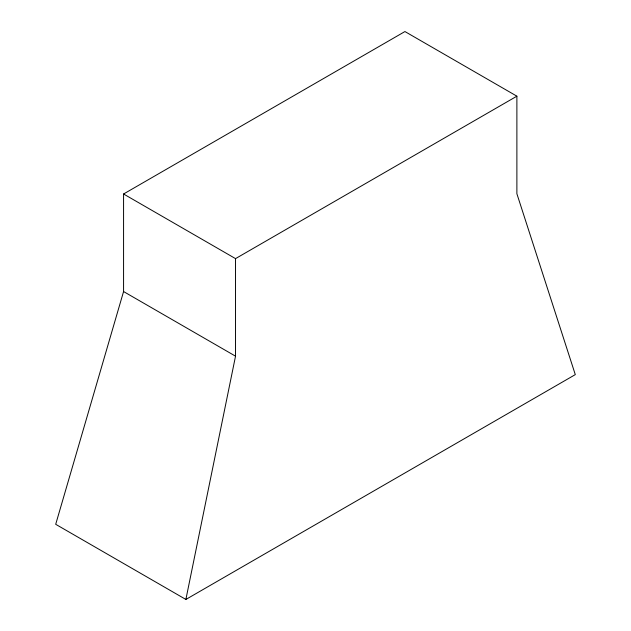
<?xml version="1.0" encoding="UTF-8"?>
<svg xmlns="http://www.w3.org/2000/svg" width="631" height="631" viewBox="0 0 631 631"><rect width="100%" height="100%" fill="white"/><g stroke="black" fill="none" stroke-linecap="round" stroke-linejoin="round"><path stroke-width="0.95" d="M185.877 599.45L235.529 356.176L235.529 258.623L516.884 96.18L516.884 193.733L575.298 374.617L185.877 599.45L55.702 524.298L123.573 291.546L123.573 193.993L404.936 31.55L516.884 96.18M123.573 193.993L235.529 258.623M123.573 291.546L235.529 356.176"/></g></svg>
